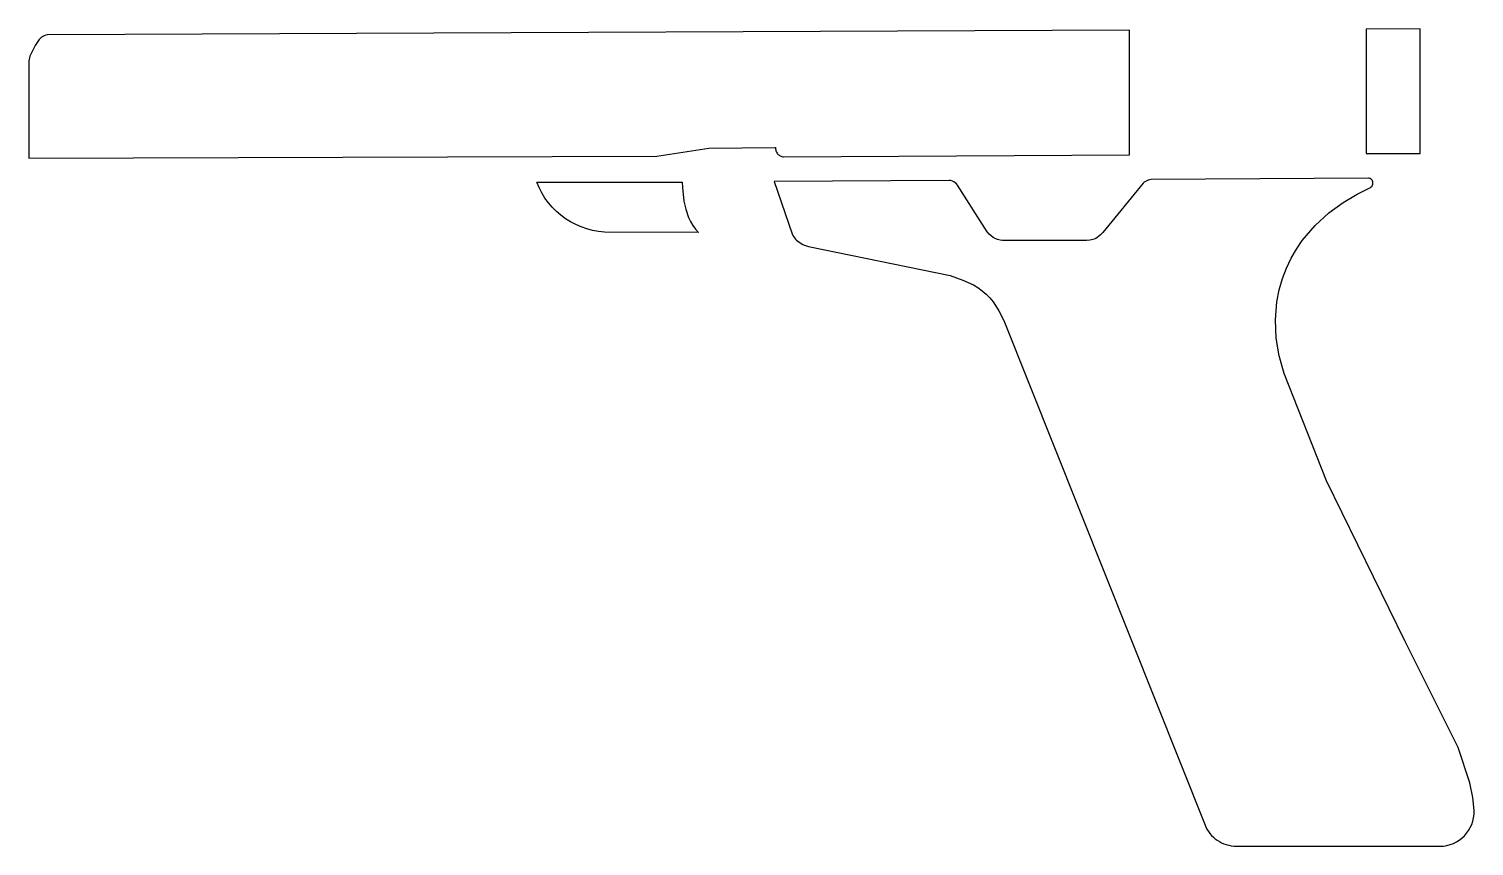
# Model space of a CAD drawing. Header units: metres. Extents: x 5 to 196, y -163 to -54.
import ezdxf

# ---------------------------------------------------------------- set-up
doc = ezdxf.new("R2010")
doc.units = ezdxf.units.M

msp = doc.modelspace()

# ---------------------------------------------------------------- linework, layer by layer
for points in [[(150.718774, -54.360572), (7.216394, -54.991762), (7.002526, -55.033926), (6.797294, -55.101998), (6.60273, -55.194708), (6.42112, -55.310786), (6.25475, -55.448962), (6.105652, -55.607966), (5.59562, -56.418226), (4.881118, -57.828688), (4.818634, -58.018934), (4.77647, -58.214514), (4.755134, -58.41365), (4.75234, -71.351902), (88.0491, -71.097902), (94.928436, -70.016878), (103.69296, -69.920612), (103.70058, -69.921628), (103.707946, -69.923406), (103.715058, -69.925946), (103.721916, -69.928994), (103.728266, -69.932804), (103.734362, -69.937122), (103.73995, -69.942202), (103.74503, -69.94779), (103.749602, -69.953632), (103.753666, -69.959982), (103.756968, -69.96684), (103.759508, -69.973952), (103.76154, -69.981318), (103.76281, -69.988938), (103.769414, -70.11924), (103.787702, -70.238112), (103.817166, -70.35292), (103.857552, -70.462902), (103.908098, -70.56755), (103.968296, -70.666102), (104.037384, -70.75805), (104.114854, -70.842886), (104.199944, -70.919848), (104.2924, -70.988428), (104.391206, -71.048118), (104.496108, -71.098156), (104.606344, -71.138034), (104.721152, -71.16699), (104.840024, -71.18477), (150.718012, -70.882002), (150.718012, -54.360318)], [(182.080408, -54.22519), (182.080408, -70.737476), (189.272672, -70.704456), (189.272672, -54.194202), (182.080408, -54.22519)], [(72.10171, -74.516234), (91.408758, -74.516234), (91.418664, -75.248008), (91.61526, -77.025246), (91.861894, -78.11008), (92.24899, -79.22133), (92.505022, -79.76235), (92.80779, -80.28051), (93.161358, -80.766158), (93.569536, -81.209388), (81.07426, -81.1784), (80.27416, -81.086706), (79.49057, -80.936338), (78.726538, -80.729074), (77.984604, -80.466946), (77.267816, -80.151986), (76.578968, -79.785972), (75.920854, -79.370936), (75.296268, -78.908656), (74.708004, -78.401164), (74.15911, -77.850492), (73.652126, -77.258418), (73.1901, -76.626974), (72.775826, -75.958192), (72.412098, -75.25385), (72.10171, -74.51598)], [(187.226194, -135.38708), (176.854866, -114.13998), (171.240958, -99.891596), (170.563794, -97.575116), (170.162728, -95.20174), (170.053762, -92.799408), (170.252898, -90.395552), (170.560746, -88.803988), (170.984926, -87.31123), (171.513754, -85.914738), (172.135546, -84.611464), (172.838618, -83.398868), (173.61154, -82.274156), (175.31969, -80.277716), (177.166524, -78.6003), (179.05857, -77.220064), (180.90261, -76.115164), (182.6641, -75.233784), (182.717694, -75.200002), (182.766462, -75.162918), (182.810404, -75.122532), (182.84952, -75.079352), (182.88381, -75.033632), (182.913528, -74.98588), (182.93842, -74.936096), (182.95874, -74.884788), (182.974742, -74.83221), (182.986172, -74.778616), (182.993284, -74.724514), (182.996078, -74.669904), (182.994808, -74.615294), (182.98922, -74.560938), (182.979568, -74.50709), (182.966106, -74.454258), (182.94858, -74.402696), (182.927244, -74.352404), (182.902098, -74.304144), (182.873142, -74.257916), (182.84063, -74.214228), (182.804308, -74.17308), (182.76443, -74.13498), (182.72125, -74.100436), (182.674514, -74.069448), (182.624476, -74.042524), (182.571136, -74.019918), (182.514748, -74.001884), (182.455058, -73.988676), (182.39232, -73.980548), (153.564082, -74.172064), (153.36647, -74.20229), (153.174954, -74.25436), (152.991058, -74.327766), (152.81656, -74.421492), (152.653238, -74.534776), (152.502616, -74.666602), (147.188936, -81.215992), (146.887184, -81.519522), (146.569684, -81.775808), (146.402552, -81.885282), (146.228816, -81.982056), (146.04746, -82.065876), (145.857468, -82.136488), (145.658078, -82.193638), (145.448274, -82.236818), (144.994122, -82.280506), (133.885178, -82.270854), (133.55066, -82.220816), (133.226556, -82.132424), (132.915914, -82.007202), (132.621782, -81.846674), (132.347208, -81.652364), (132.09524, -81.425796), (131.868926, -81.168748), (131.816602, -81.099914), (127.922274, -74.902314), (127.771906, -74.74077), (127.603758, -74.600816), (127.42037, -74.483722), (127.224028, -74.390758), (127.017018, -74.323194), (126.801626, -74.2823), (103.594916, -74.417682), (105.994454, -81.399888), (106.083354, -81.58353), (106.184954, -81.756758), (106.298746, -81.919826), (106.423968, -82.07248), (106.559858, -82.214974), (106.705654, -82.347054), (107.02417, -82.580734), (107.373928, -82.774028), (107.74934, -82.92719), (108.144564, -83.040728), (126.924308, -86.911434), (128.62941, -87.5157), (130.011932, -88.16467), (130.606038, -88.514936), (131.182364, -88.923876), (131.709414, -89.380822), (132.190998, -89.880948), (132.63118, -90.419936), (133.403086, -91.595702), (134.056628, -92.87129), (160.82137, -160.057084), (160.9852, -160.36036), (161.16935, -160.648142), (161.372804, -160.919414), (161.594292, -161.173414), (161.832544, -161.40938), (162.086544, -161.62655), (162.355276, -161.824162), (162.63747, -162.001454), (162.931856, -162.157664), (163.237418, -162.29203), (163.552886, -162.40379), (163.877244, -162.491928), (164.209476, -162.555936), (164.548312, -162.594798), (192.333626, -162.583368), (192.793112, -162.511232), (193.236596, -162.393884), (193.661284, -162.233864), (194.06489, -162.033712), (194.445128, -161.795714), (194.799204, -161.52241), (195.124832, -161.21634), (195.419726, -160.87979), (195.681092, -160.5153), (195.906644, -160.12541), (196.094096, -159.712406), (196.240654, -159.278828), (196.344032, -158.827216), (196.401944, -158.36011), (196.411596, -157.879796), (196.252338, -156.15285), (195.860416, -154.216862), (194.27825, -149.51583), (187.225686, -135.38708)]]:
    msp.add_lwpolyline(points)

doc.saveas('drawing.dxf')
